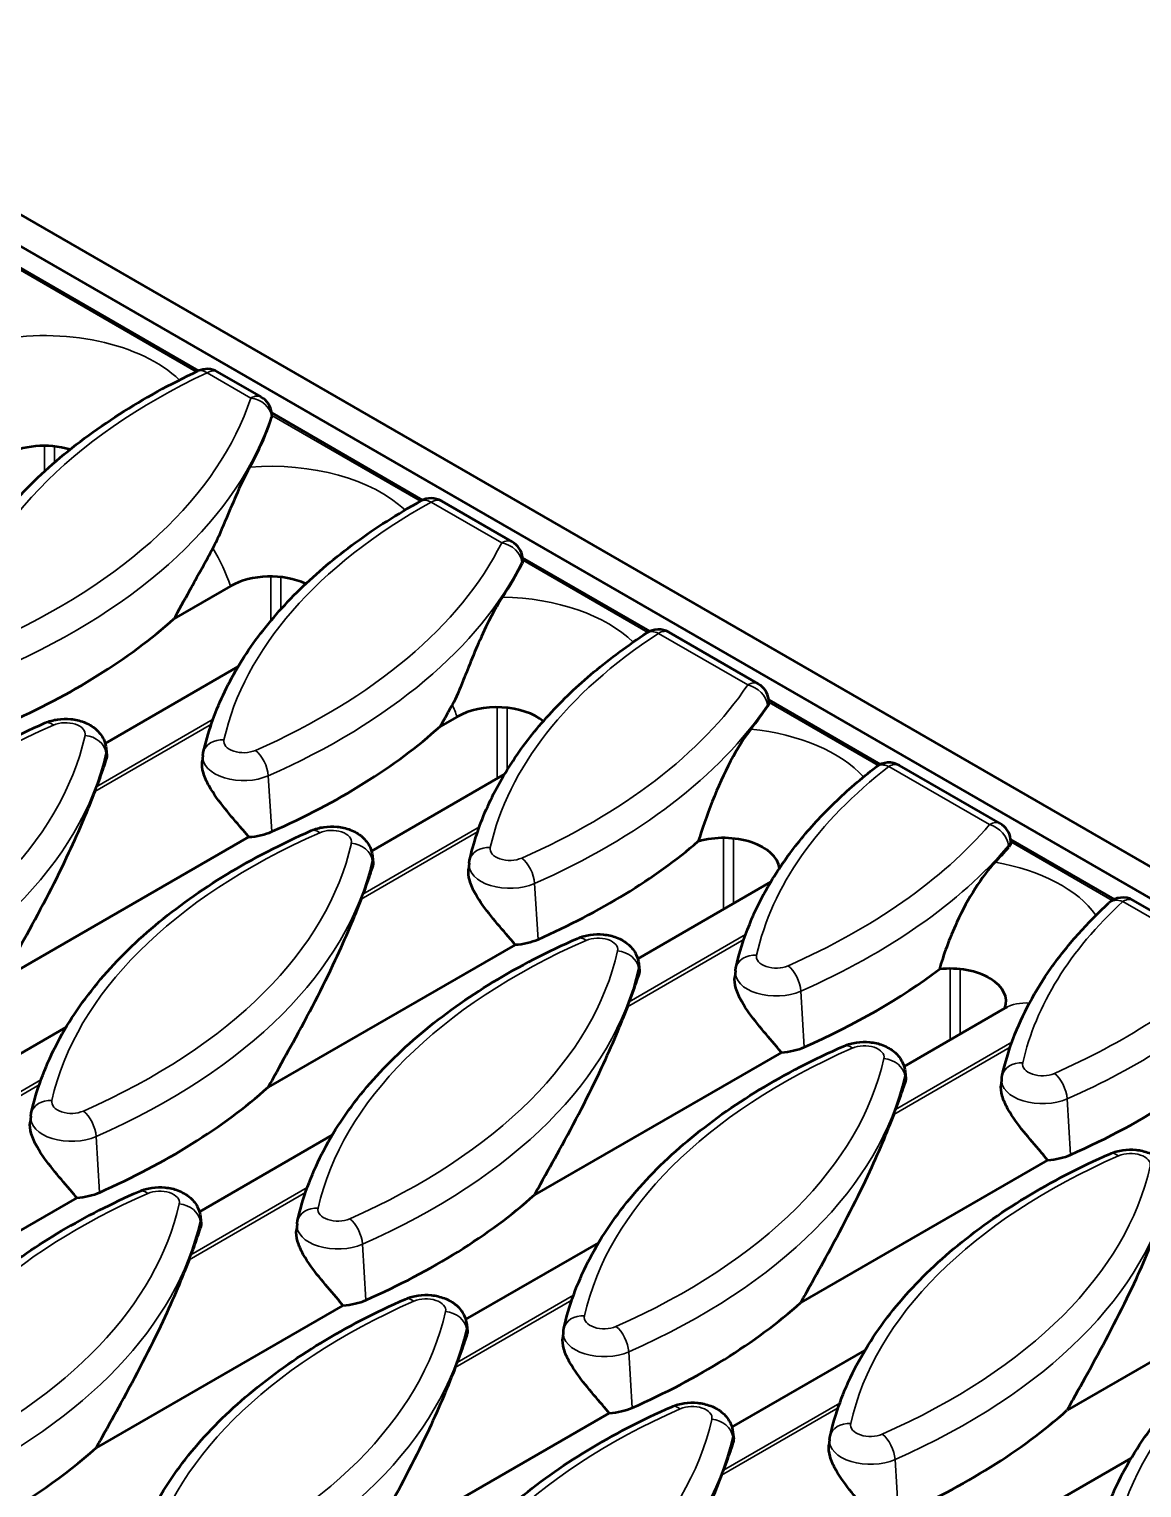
# Model space of a CAD drawing. Header units: millimetres. Extents: x 0 to 1485, y 0 to 1050.
# Drawn here: x 212.1 to 251.6, y 201.5 to 253.3 of the extents above; entities that cross this region are included whole.
import ezdxf

# ---------------------------------------------------------------- set-up
doc = ezdxf.new("R2010")
doc.units = ezdxf.units.MM
doc.header["$LTSCALE"] = 2.5
doc.layers.add('Sichtbar (ISO)', color=7, linetype='Continuous', lineweight=50)
doc.layers.add('Sichtbar schmal (ISO)', color=7, linetype='Continuous', lineweight=35)

msp = doc.modelspace()

# ---------------------------------------------------------------- linework, layer by layer
at = {"layer": 'Sichtbar (ISO)'}
for p, q in [((89.061, 317.555), (444.382, 112.41)), ((88.089, 316.993), (443.41, 111.848)), ((191.653, 256.432), (218.159, 241.129)), ((220.388, 240.196), (218.836, 241.092)), ((220.765, 239.573), (220.757, 239.634)), ((220.758, 239.628), (226.111, 236.538)), ((229.292, 235.055), (226.788, 236.501)), ((229.669, 234.433), (229.661, 234.497)), ((234.177, 231.88), (229.662, 234.487)), ((219.297, 233.483), (217.288, 232.323)), ((238.025, 230.013), (234.854, 231.843)), ((214.847, 227.901), (219.567, 230.626)), ((238.402, 229.392), (238.394, 229.458)), ((238.395, 229.445), (242.36, 227.156)), ((227.332, 228.844), (226.737, 228.5)), ((214.882, 227.723), (214.908, 227.484)), ((218.312, 227.466), (218.29, 227.262)), ((224.296, 224.078), (229.017, 226.804)), ((246.608, 225.057), (243.036, 227.119)), ((219.943, 224.578), (211.181, 219.519)), ((246.986, 224.437), (246.977, 224.506)), ((246.979, 224.489), (250.66, 222.364)), ((224.332, 223.9), (224.358, 223.661)), ((227.761, 223.644), (227.74, 223.44)), ((233.746, 220.255), (238.466, 222.981)), ((255.056, 220.18), (251.337, 222.327)), ((229.392, 220.755), (220.63, 215.696)), ((233.781, 220.077), (233.807, 219.839)), ((237.211, 219.821), (237.189, 219.617)), ((243.195, 216.433), (246.775, 218.5)), ((208.74, 215.097), (213.461, 217.822)), ((238.842, 216.932), (230.08, 211.874)), ((243.231, 216.254), (243.257, 216.016)), ((246.66, 215.998), (246.639, 215.794)), ((212.205, 214.662), (212.183, 214.458)), ((218.189, 211.274), (222.91, 214)), ((248.291, 213.11), (239.529, 208.051)), ((213.836, 211.774), (205.074, 206.715)), ((218.225, 211.096), (218.251, 210.857)), ((221.655, 210.84), (221.633, 210.635)), ((227.639, 207.451), (232.36, 210.177)), ((257.741, 209.287), (248.979, 204.228)), ((223.286, 207.951), (214.523, 202.892)), ((227.675, 207.273), (227.7, 207.035)), ((231.104, 207.017), (231.082, 206.813)), ((237.088, 203.629), (241.809, 206.354)), ((232.735, 204.128), (223.973, 199.069)), ((237.124, 203.45), (237.15, 203.212)), ((240.554, 203.194), (240.532, 202.99)), ((246.538, 199.806), (251.259, 202.532))]:
    msp.add_line(p, q, dxfattribs=at)
for centre, start, end in [((218.461, 240.442), 60, 115.2936), ((220.013, 239.546), 6.7434, 60), ((226.413, 235.851), 60, 119.1), ((228.917, 234.405), 6.997, 60), ((234.479, 231.194), 60, 123.2154), ((237.65, 229.363), 7.2497, 60), ((242.661, 226.47), 60, 127.7232), ((246.233, 224.408), 7.5055, 60), ((250.962, 221.678), 60, 132.7221)]:
    msp.add_arc(centre, 0.75, start, end, dxfattribs=at)
for centre, major_axis, start_param, end_param in [((195.754, 242.193), (25.441, 0), 5.972815, 6.096501), ((212.676, 237.306), (-2, 0), 4.23271, 5.497787), ((205.204, 238.371), (25.441, 0), 5.915721, 6.001395), ((220.711, 232.667), (-2, 0), 4.034693, 5.497787), ((195.754, 240.356), (-25.638, 0), 2.222684, 2.567922), ((228.747, 228.028), (-2, 0), 3.745644, 5.497787), ((214.653, 234.548), (25.441, 0), 5.851823, 5.911046), ((205.204, 236.534), (-25.638, 0), 2.222684, 2.567922), ((189.647, 229.389), (25.441, 0), 6.064161, 6.076487), ((219.757, 225.524), (-1.65, 0), 1.683917, 2.222684), ((214.653, 232.711), (-25.638, 0), 2.222684, 2.547343), ((236.782, 223.388), (2, 0), 0.072663, 2.029852), ((224.103, 230.725), (-25.441, 0), 2.641414, 2.682561), ((199.097, 225.567), (25.441, 0), 6.064161, 6.076487), ((229.206, 221.702), (-1.65, 0), 1.683917, 2.222684), ((224.103, 228.888), (-25.638, 0), 2.222684, 2.487693), ((244.817, 218.749), (2, 0), 6.062, 8.037758), ((208.546, 221.744), (25.441, 0), 6.064161, 6.076487), ((238.656, 217.879), (-1.65, 0), 1.683917, 2.222684), ((199.097, 223.73), (-25.638, 0), 2.222684, 2.567922), ((217.996, 217.921), (25.441, 0), 6.064161, 6.076487), ((233.552, 225.066), (-25.638, 0), 2.222684, 2.417825), ((248.105, 214.056), (-1.65, 0), 1.683917, 2.222684), ((213.65, 212.72), (-1.65, 0), 1.683917, 2.222684), ((208.546, 219.907), (-25.638, 0), 2.222684, 2.567922), ((192.99, 212.762), (25.441, 0), 6.064161, 6.076487), ((223.099, 208.897), (-1.65, 0), 1.683917, 2.222684), ((217.996, 216.084), (-25.638, 0), 2.222684, 2.567922), ((202.439, 208.94), (25.441, 0), 6.064161, 6.076487), ((232.549, 205.075), (-1.65, 0), 1.683917, 2.222684), ((227.445, 212.261), (-25.638, 0), 2.222684, 2.567922), ((192.99, 210.925), (-25.638, 0), 2.331, 2.567922), ((211.889, 205.117), (25.441, 0), 6.064161, 6.076487)]:
    msp.add_ellipse(centre, major_axis=major_axis, ratio=0.57735, start_param=start_param, end_param=end_param, dxfattribs=at)
for points, knots in [([(208.881, 231.399), (209.054, 232.174), (209.328, 232.938), (210.066, 234.422), (210.53, 235.142), (211.63, 236.525), (212.268, 237.187), (213.698, 238.442), (214.492, 239.034), (216.218, 240.14), (217.15, 240.652), (218.14, 241.12)], [2.4844831, 2.4844831, 2.4844831, 2.4844831, 2.6358006, 2.6358006, 2.787118, 2.787118, 2.9384355, 2.9384355, 3.0897529, 3.0897529, 3.2410704, 3.2410704, 3.2410704, 3.2410704]), ([(219.979, 237.708), (219.798, 237.381), (219.626, 237.006), (219.351, 236.379), (219.227, 236.079), (218.943, 235.41), (218.805, 235.094), (218.664, 234.828)], [-0.6493162, -0.6493162, -0.6493162, -0.6493162, -0.4202794, -0.4202794, -0.213001, -0.213001, 0, 0, 0, 0]), ([(218.33, 227.577), (218.485, 228.268), (218.72, 228.951), (219.342, 230.284), (219.729, 230.934), (220.645, 232.19), (221.173, 232.795), (222.359, 233.955), (223.017, 234.508), (224.448, 235.554), (225.222, 236.047), (226.048, 236.507)], [2.4844831, 2.4844831, 2.4844831, 2.4844831, 2.6195658, 2.6195658, 2.7546484, 2.7546484, 2.8897311, 2.8897311, 3.0248137, 3.0248137, 3.1598964, 3.1598964, 3.1598964, 3.1598964]), ([(218.664, 234.828), (218.414, 234.356), (218.155, 233.885), (217.722, 233.107), (217.524, 232.756), (217.313, 232.371), (217.3, 232.347), (217.288, 232.323)], [1.066827, 1.066827, 1.066827, 1.066827, 1.4210764, 1.4210764, 1.6641127, 1.6641127, 1.6800992, 1.6800992, 1.6800992, 1.6800992]), ([(228.946, 233.094), (228.781, 232.847), (228.55, 232.456), (227.976, 231.207), (227.742, 230.601), (227.423, 229.813), (227.295, 229.508), (227.167, 229.278)], [-0.6920235, -0.6920235, -0.6920235, -0.6920235, -0.4208336, -0.4208336, -0.1743174, -0.1743174, 0, 0, 0, 0]), ([(227.78, 223.754), (227.916, 224.363), (228.114, 224.965), (228.629, 226.144), (228.947, 226.722), (229.692, 227.845), (230.121, 228.39), (231.081, 229.443), (231.613, 229.95), (232.772, 230.92), (233.399, 231.383), (234.068, 231.821)], [2.4844831, 2.4844831, 2.4844831, 2.4844831, 2.6033551, 2.6033551, 2.7222271, 2.7222271, 2.8410992, 2.8410992, 2.9599712, 2.9599712, 3.0788432, 3.0788432, 3.0788432, 3.0788432]), ([(227.167, 229.278), (227.068, 229.099), (226.969, 228.922), (226.828, 228.666), (226.783, 228.585), (226.737, 228.5)], [1.055151, 1.055151, 1.055151, 1.055151, 1.1861519, 1.1861519, 1.2444256, 1.2444256, 1.2444256, 1.2444256]), ([(202.774, 218.595), (202.955, 219.405), (203.246, 220.202), (204.035, 221.749), (204.532, 222.498), (205.715, 223.932), (206.4, 224.616), (207.94, 225.908), (208.793, 226.515), (210.648, 227.639), (211.648, 228.157), (212.711, 228.625)], [2.4844831, 2.4844831, 2.4844831, 2.4844831, 2.6426072, 2.6426072, 2.8007312, 2.8007312, 2.9588553, 2.9588553, 3.1169793, 3.1169793, 3.2751034, 3.2751034, 3.2751034, 3.2751034]), ([(212.711, 228.625), (212.856, 228.689), (213.005, 228.729), (213.314, 228.774), (213.473, 228.778), (213.788, 228.747), (213.944, 228.712), (214.246, 228.596), (214.392, 228.516), (214.63, 228.302), (214.727, 228.184), (214.839, 227.941), (214.87, 227.834), (214.882, 227.723)], [3.275103, 3.275103, 3.275103, 3.275103, 3.678313, 3.678313, 4.097335, 4.097335, 4.515601, 4.515601, 4.926242, 4.926242, 5.237349, 5.237349, 5.435884, 5.435884, 5.435884, 5.435884]), ([(237.763, 228.407), (237.523, 228.106), (237.279, 227.718), (236.808, 226.83), (236.59, 226.346), (236.19, 225.328), (236.028, 224.843), (235.896, 224.424)], [-0.8077456, -0.8077456, -0.8077456, -0.8077456, -0.5318911, -0.5318911, -0.2637855, -0.2637855, 0, 0, 0, 0]), ([(214.893, 227.373), (214.866, 227.291), (214.837, 227.206), (214.732, 226.897), (214.645, 226.647), (214.547, 226.375)], [1.2694834, 1.2694834, 1.2694834, 1.2694834, 1.3818929, 1.3818929, 1.6649559, 1.6649559, 1.6649559, 1.6649559]), ([(214.908, 227.484), (214.911, 227.456), (214.908, 227.426), (214.898, 227.388), (214.896, 227.38), (214.893, 227.373)], [1.94452131, 1.94452131, 1.94452131, 1.94452131, 1.9896717, 1.9896717, 2.0005996, 2.0005996, 2.0005996, 2.0005996]), ([(218.312, 227.466), (218.313, 227.474), (218.314, 227.481), (218.316, 227.496), (218.317, 227.504), (218.319, 227.518), (218.32, 227.526), (218.323, 227.54), (218.324, 227.548), (218.327, 227.562), (218.329, 227.569), (218.33, 227.577)], [2.41809785, 2.41809785, 2.41809785, 2.41809785, 2.4313749, 2.4313749, 2.44465196, 2.44465196, 2.45792902, 2.45792902, 2.47120608, 2.47120608, 2.48448314, 2.48448314, 2.48448314, 2.48448314]), ([(219.943, 224.578), (219.865, 224.673), (219.783, 224.769), (219.503, 225.098), (219.297, 225.335), (218.896, 225.836), (218.698, 226.096), (218.451, 226.539), (218.376, 226.702), (218.291, 227.002), (218.277, 227.14), (218.29, 227.262)], [1.2625413, 1.2625413, 1.2625413, 1.2625413, 1.3515841, 1.3515841, 1.5621044, 1.5621044, 1.7726247, 1.7726247, 1.8811482, 1.8811482, 1.9808775, 1.9808775, 1.9808775, 1.9808775]), ([(237.229, 219.931), (237.347, 220.457), (237.51, 220.977), (237.927, 222), (238.18, 222.503), (238.77, 223.487), (239.107, 223.968), (239.862, 224.902), (240.278, 225.356), (241.186, 226.233), (241.677, 226.657), (242.203, 227.063)], [2.4844831, 2.4844831, 2.4844831, 2.4844831, 2.5870613, 2.5870613, 2.6896394, 2.6896394, 2.7922176, 2.7922176, 2.8947957, 2.8947957, 2.9973739, 2.9973739, 2.9973739, 2.9973739]), ([(214.48, 226.198), (214.241, 225.578), (213.927, 224.822), (213.11, 223.067), (212.582, 222.053), (211.848, 220.72), (211.617, 220.309), (211.316, 219.766), (211.248, 219.643), (211.181, 219.519)], [5.610352, 5.610352, 5.610352, 5.610352, 6.256852, 6.256852, 7.009099, 7.009099, 7.296608, 7.296608, 7.380319, 7.380319, 7.380319, 7.380319]), ([(212.223, 214.773), (212.404, 215.582), (212.696, 216.38), (213.484, 217.926), (213.982, 218.676), (215.165, 220.109), (215.85, 220.794), (217.389, 222.085), (218.243, 222.692), (220.097, 223.817), (221.098, 224.335), (222.16, 224.803)], [2.4844831, 2.4844831, 2.4844831, 2.4844831, 2.6426072, 2.6426072, 2.8007312, 2.8007312, 2.9588553, 2.9588553, 3.1169793, 3.1169793, 3.2751034, 3.2751034, 3.2751034, 3.2751034]), ([(222.16, 224.803), (222.305, 224.867), (222.455, 224.907), (222.763, 224.952), (222.922, 224.955), (223.238, 224.924), (223.394, 224.89), (223.695, 224.773), (223.842, 224.693), (224.08, 224.48), (224.176, 224.362), (224.289, 224.118), (224.32, 224.011), (224.332, 223.9)], [3.275103, 3.275103, 3.275103, 3.275103, 3.678313, 3.678313, 4.097335, 4.097335, 4.515601, 4.515601, 4.926242, 4.926242, 5.237349, 5.237349, 5.435884, 5.435884, 5.435884, 5.435884]), ([(246.987, 224.4), (246.986, 224.37), (246.98, 224.341), (246.955, 224.279), (246.936, 224.247), (246.91, 224.217)], [0.12065851, 0.12065851, 0.12065851, 0.12065851, 0.15163877, 0.15163877, 0.18644332, 0.18644332, 0.18644332, 0.18644332]), ([(227.761, 223.644), (227.762, 223.651), (227.763, 223.659), (227.765, 223.674), (227.766, 223.681), (227.768, 223.696), (227.77, 223.703), (227.772, 223.718), (227.774, 223.725), (227.776, 223.74), (227.778, 223.747), (227.78, 223.754)], [2.41809785, 2.41809785, 2.41809785, 2.41809785, 2.4313749, 2.4313749, 2.44465196, 2.44465196, 2.45792902, 2.45792902, 2.47120608, 2.47120608, 2.48448314, 2.48448314, 2.48448314, 2.48448314]), ([(246.427, 223.681), (246.191, 223.432), (245.951, 223.116), (245.488, 222.388), (245.268, 221.982), (244.797, 220.962), (244.588, 220.377), (244.452, 219.884)], [-0.7647438, -0.7647438, -0.7647438, -0.7647438, -0.535281, -0.535281, -0.3084049, -0.3084049, 0, 0, 0, 0]), ([(224.343, 223.55), (224.316, 223.468), (224.287, 223.383), (224.182, 223.074), (224.095, 222.825), (223.996, 222.552)], [1.2694834, 1.2694834, 1.2694834, 1.2694834, 1.3818929, 1.3818929, 1.6649559, 1.6649559, 1.6649559, 1.6649559]), ([(224.357, 223.661), (224.36, 223.633), (224.358, 223.604), (224.348, 223.565), (224.346, 223.558), (224.343, 223.55)], [1.94452131, 1.94452131, 1.94452131, 1.94452131, 1.9896717, 1.9896717, 2.0005996, 2.0005996, 2.0005996, 2.0005996]), ([(229.392, 220.755), (229.314, 220.85), (229.233, 220.946), (228.952, 221.275), (228.746, 221.513), (228.345, 222.013), (228.148, 222.274), (227.9, 222.716), (227.826, 222.879), (227.741, 223.179), (227.727, 223.317), (227.74, 223.44)], [1.2625413, 1.2625413, 1.2625413, 1.2625413, 1.3515841, 1.3515841, 1.5621044, 1.5621044, 1.7726247, 1.7726247, 1.8811482, 1.8811482, 1.9808775, 1.9808775, 1.9808775, 1.9808775]), ([(223.93, 222.375), (223.691, 221.756), (223.376, 220.999), (222.559, 219.245), (222.032, 218.23), (221.297, 216.897), (221.067, 216.487), (220.766, 215.943), (220.697, 215.82), (220.63, 215.696)], [5.610352, 5.610352, 5.610352, 5.610352, 6.256852, 6.256852, 7.009099, 7.009099, 7.296608, 7.296608, 7.380319, 7.380319, 7.380319, 7.380319]), ([(246.679, 216.109), (246.777, 216.55), (246.908, 216.987), (247.234, 217.85), (247.428, 218.276), (247.878, 219.113), (248.133, 219.525), (248.7, 220.33), (249.013, 220.724), (249.693, 221.491), (250.06, 221.865), (250.453, 222.229)], [2.4844831, 2.4844831, 2.4844831, 2.4844831, 2.5705718, 2.5705718, 2.6566604, 2.6566604, 2.7427491, 2.7427491, 2.8288377, 2.8288377, 2.9149263, 2.9149263, 2.9149263, 2.9149263]), ([(231.61, 220.98), (231.755, 221.044), (231.904, 221.084), (232.213, 221.129), (232.372, 221.133), (232.687, 221.101), (232.843, 221.067), (233.145, 220.951), (233.291, 220.87), (233.529, 220.657), (233.626, 220.539), (233.738, 220.296), (233.77, 220.189), (233.781, 220.077)], [3.275103, 3.275103, 3.275103, 3.275103, 3.678313, 3.678313, 4.097335, 4.097335, 4.515601, 4.515601, 4.926242, 4.926242, 5.237349, 5.237349, 5.435884, 5.435884, 5.435884, 5.435884]), ([(221.673, 210.95), (221.854, 211.76), (222.145, 212.557), (222.934, 214.104), (223.431, 214.853), (224.614, 216.286), (225.3, 216.971), (226.839, 218.262), (227.692, 218.869), (229.547, 219.994), (230.547, 220.512), (231.61, 220.98)], [2.4844831, 2.4844831, 2.4844831, 2.4844831, 2.6426072, 2.6426072, 2.8007312, 2.8007312, 2.9588553, 2.9588553, 3.1169793, 3.1169793, 3.2751034, 3.2751034, 3.2751034, 3.2751034]), ([(233.793, 219.727), (233.765, 219.646), (233.736, 219.56), (233.631, 219.252), (233.545, 219.002), (233.446, 218.729)], [1.2694834, 1.2694834, 1.2694834, 1.2694834, 1.3818929, 1.3818929, 1.6649559, 1.6649559, 1.6649559, 1.6649559]), ([(233.807, 219.839), (233.81, 219.811), (233.807, 219.781), (233.797, 219.743), (233.795, 219.735), (233.793, 219.727)], [1.94452131, 1.94452131, 1.94452131, 1.94452131, 1.9896717, 1.9896717, 2.0005996, 2.0005996, 2.0005996, 2.0005996]), ([(238.842, 216.932), (238.764, 217.027), (238.682, 217.124), (238.402, 217.452), (238.196, 217.69), (237.795, 218.191), (237.597, 218.451), (237.35, 218.894), (237.275, 219.057), (237.19, 219.356), (237.176, 219.495), (237.189, 219.617)], [1.2625413, 1.2625413, 1.2625413, 1.2625413, 1.3515841, 1.3515841, 1.5621044, 1.5621044, 1.7726247, 1.7726247, 1.8811482, 1.8811482, 1.9808775, 1.9808775, 1.9808775, 1.9808775]), ([(237.211, 219.821), (237.212, 219.829), (237.213, 219.836), (237.215, 219.851), (237.216, 219.858), (237.218, 219.873), (237.219, 219.88), (237.222, 219.895), (237.223, 219.902), (237.226, 219.917), (237.228, 219.924), (237.229, 219.931)], [2.41809785, 2.41809785, 2.41809785, 2.41809785, 2.4313749, 2.4313749, 2.44465196, 2.44465196, 2.45792902, 2.45792902, 2.47120608, 2.47120608, 2.48448314, 2.48448314, 2.48448314, 2.48448314]), ([(233.379, 218.553), (233.14, 217.933), (232.826, 217.177), (232.009, 215.422), (231.481, 214.407), (230.747, 213.074), (230.516, 212.664), (230.215, 212.121), (230.147, 211.997), (230.08, 211.874)], [5.610352, 5.610352, 5.610352, 5.610352, 6.256852, 6.256852, 7.009099, 7.009099, 7.296608, 7.296608, 7.380319, 7.380319, 7.380319, 7.380319]), ([(246.775, 218.5), (246.802, 218.516), (246.823, 218.529), (246.851, 218.548), (246.857, 218.553), (246.857, 218.553)], [6.2831853, 6.2831853, 6.2831853, 6.2831853, 6.3700236, 6.3700236, 6.4551888, 6.4551888, 6.4551888, 6.4551888]), ([(231.122, 207.127), (231.303, 207.937), (231.595, 208.734), (232.383, 210.281), (232.881, 211.03), (234.064, 212.464), (234.749, 213.148), (236.288, 214.44), (237.142, 215.047), (238.996, 216.171), (239.997, 216.689), (241.059, 217.157)], [2.4844831, 2.4844831, 2.4844831, 2.4844831, 2.6426072, 2.6426072, 2.8007312, 2.8007312, 2.9588553, 2.9588553, 3.1169793, 3.1169793, 3.2751034, 3.2751034, 3.2751034, 3.2751034]), ([(241.059, 217.157), (241.204, 217.221), (241.354, 217.261), (241.662, 217.306), (241.821, 217.31), (242.137, 217.279), (242.293, 217.244), (242.594, 217.128), (242.741, 217.048), (242.979, 216.834), (243.075, 216.716), (243.188, 216.473), (243.219, 216.366), (243.231, 216.254)], [3.275103, 3.275103, 3.275103, 3.275103, 3.678313, 3.678313, 4.097335, 4.097335, 4.515601, 4.515601, 4.926242, 4.926242, 5.237349, 5.237349, 5.435884, 5.435884, 5.435884, 5.435884]), ([(243.256, 216.016), (243.259, 215.988), (243.257, 215.958), (243.247, 215.92), (243.245, 215.912), (243.242, 215.905)], [1.94452131, 1.94452131, 1.94452131, 1.94452131, 1.9896717, 1.9896717, 2.0005996, 2.0005996, 2.0005996, 2.0005996]), ([(246.66, 215.998), (246.661, 216.006), (246.662, 216.013), (246.664, 216.028), (246.665, 216.036), (246.667, 216.05), (246.669, 216.058), (246.671, 216.072), (246.673, 216.08), (246.676, 216.094), (246.677, 216.101), (246.679, 216.109)], [2.41809785, 2.41809785, 2.41809785, 2.41809785, 2.4313749, 2.4313749, 2.44465196, 2.44465196, 2.45792902, 2.45792902, 2.47120608, 2.47120608, 2.48448314, 2.48448314, 2.48448314, 2.48448314]), ([(243.242, 215.905), (243.215, 215.823), (243.186, 215.737), (243.081, 215.429), (242.994, 215.179), (242.895, 214.907)], [1.2694834, 1.2694834, 1.2694834, 1.2694834, 1.3818929, 1.3818929, 1.6649559, 1.6649559, 1.6649559, 1.6649559]), ([(248.291, 213.11), (248.213, 213.205), (248.132, 213.301), (247.851, 213.63), (247.645, 213.867), (247.244, 214.368), (247.047, 214.628), (246.799, 215.071), (246.725, 215.234), (246.64, 215.534), (246.626, 215.672), (246.639, 215.794)], [1.2625413, 1.2625413, 1.2625413, 1.2625413, 1.3515841, 1.3515841, 1.5621044, 1.5621044, 1.7726247, 1.7726247, 1.8811482, 1.8811482, 1.9808775, 1.9808775, 1.9808775, 1.9808775]), ([(213.836, 211.774), (213.758, 211.869), (213.676, 211.965), (213.396, 212.294), (213.19, 212.531), (212.789, 213.032), (212.592, 213.292), (212.344, 213.735), (212.269, 213.898), (212.185, 214.198), (212.17, 214.336), (212.183, 214.458)], [1.2625413, 1.2625413, 1.2625413, 1.2625413, 1.3515841, 1.3515841, 1.5621044, 1.5621044, 1.7726247, 1.7726247, 1.8811482, 1.8811482, 1.9808775, 1.9808775, 1.9808775, 1.9808775]), ([(212.205, 214.662), (212.206, 214.67), (212.207, 214.677), (212.209, 214.692), (212.21, 214.699), (212.212, 214.714), (212.213, 214.722), (212.216, 214.736), (212.217, 214.744), (212.22, 214.758), (212.222, 214.765), (212.223, 214.773)], [2.41809785, 2.41809785, 2.41809785, 2.41809785, 2.4313749, 2.4313749, 2.44465196, 2.44465196, 2.45792902, 2.45792902, 2.47120608, 2.47120608, 2.48448314, 2.48448314, 2.48448314, 2.48448314]), ([(242.829, 214.73), (242.59, 214.11), (242.276, 213.354), (241.458, 211.599), (240.931, 210.585), (240.196, 209.252), (239.966, 208.841), (239.665, 208.298), (239.597, 208.175), (239.529, 208.051)], [5.610352, 5.610352, 5.610352, 5.610352, 6.256852, 6.256852, 7.009099, 7.009099, 7.296608, 7.296608, 7.380319, 7.380319, 7.380319, 7.380319]), ([(240.572, 203.304), (240.753, 204.114), (241.044, 204.912), (241.833, 206.458), (242.33, 207.207), (243.513, 208.641), (244.199, 209.326), (245.738, 210.617), (246.591, 211.224), (248.446, 212.349), (249.446, 212.866), (250.509, 213.334)], [2.4844831, 2.4844831, 2.4844831, 2.4844831, 2.6426072, 2.6426072, 2.8007312, 2.8007312, 2.9588553, 2.9588553, 3.1169793, 3.1169793, 3.2751034, 3.2751034, 3.2751034, 3.2751034]), ([(250.509, 213.334), (250.654, 213.399), (250.803, 213.438), (251.112, 213.484), (251.271, 213.487), (251.586, 213.456), (251.742, 213.421), (252.044, 213.305), (252.191, 213.225), (252.428, 213.012), (252.525, 212.894), (252.637, 212.65), (252.669, 212.543), (252.681, 212.432)], [3.275103, 3.275103, 3.275103, 3.275103, 3.678313, 3.678313, 4.097335, 4.097335, 4.515601, 4.515601, 4.926242, 4.926242, 5.237349, 5.237349, 5.435884, 5.435884, 5.435884, 5.435884]), ([(206.408, 202.998), (206.659, 203.727), (206.999, 204.441), (207.847, 205.824), (208.355, 206.493), (209.524, 207.773), (210.185, 208.384), (211.644, 209.541), (212.443, 210.086), (214.162, 211.101), (215.082, 211.57), (216.053, 211.998)], [2.5520139, 2.5520139, 2.5520139, 2.5520139, 2.6966318, 2.6966318, 2.8412497, 2.8412497, 2.9858676, 2.9858676, 3.1304855, 3.1304855, 3.2751034, 3.2751034, 3.2751034, 3.2751034]), ([(216.053, 211.998), (216.199, 212.062), (216.348, 212.102), (216.656, 212.148), (216.816, 212.151), (217.131, 212.12), (217.287, 212.085), (217.588, 211.969), (217.735, 211.889), (217.973, 211.675), (218.07, 211.558), (218.182, 211.314), (218.213, 211.207), (218.225, 211.096)], [3.275103, 3.275103, 3.275103, 3.275103, 3.678313, 3.678313, 4.097335, 4.097335, 4.515601, 4.515601, 4.926242, 4.926242, 5.237349, 5.237349, 5.435884, 5.435884, 5.435884, 5.435884]), ([(218.236, 210.746), (218.203, 210.648), (218.168, 210.544), (218.061, 210.23), (217.98, 209.999), (217.889, 209.748)], [1.2698456, 1.2698456, 1.2698456, 1.2698456, 1.4039585, 1.4039585, 1.6650142, 1.6650142, 1.6650142, 1.6650142]), ([(218.25, 210.857), (218.253, 210.829), (218.251, 210.799), (218.241, 210.761), (218.239, 210.754), (218.236, 210.746)], [1.94452131, 1.94452131, 1.94452131, 1.94452131, 1.9896717, 1.9896717, 2.0005996, 2.0005996, 2.0005996, 2.0005996]), ([(221.655, 210.84), (221.655, 210.847), (221.656, 210.855), (221.658, 210.869), (221.659, 210.877), (221.662, 210.892), (221.663, 210.899), (221.665, 210.914), (221.667, 210.921), (221.67, 210.935), (221.671, 210.943), (221.673, 210.95)], [2.41809785, 2.41809785, 2.41809785, 2.41809785, 2.4313749, 2.4313749, 2.44465196, 2.44465196, 2.45792902, 2.45792902, 2.47120608, 2.47120608, 2.48448314, 2.48448314, 2.48448314, 2.48448314]), ([(252.278, 210.907), (252.039, 210.287), (251.725, 209.531), (250.908, 207.777), (250.38, 206.762), (249.646, 205.429), (249.415, 205.018), (249.114, 204.475), (249.046, 204.352), (248.979, 204.228)], [5.610352, 5.610352, 5.610352, 5.610352, 6.256852, 6.256852, 7.009099, 7.009099, 7.296608, 7.296608, 7.380319, 7.380319, 7.380319, 7.380319]), ([(223.286, 207.951), (223.207, 208.046), (223.126, 208.142), (222.845, 208.471), (222.639, 208.709), (222.238, 209.209), (222.041, 209.47), (221.793, 209.912), (221.719, 210.075), (221.634, 210.375), (221.62, 210.513), (221.633, 210.635)], [1.2625413, 1.2625413, 1.2625413, 1.2625413, 1.3515841, 1.3515841, 1.5621044, 1.5621044, 1.7726247, 1.7726247, 1.8811482, 1.8811482, 1.9808775, 1.9808775, 1.9808775, 1.9808775]), ([(217.823, 209.571), (217.584, 208.951), (217.27, 208.195), (216.452, 206.441), (215.925, 205.426), (215.191, 204.093), (214.96, 203.682), (214.659, 203.139), (214.591, 203.016), (214.523, 202.892)], [5.610352, 5.610352, 5.610352, 5.610352, 6.256852, 6.256852, 7.009099, 7.009099, 7.296608, 7.296608, 7.380319, 7.380319, 7.380319, 7.380319]), ([(250.021, 199.482), (250.202, 200.292), (250.494, 201.089), (251.282, 202.636), (251.78, 203.385), (252.963, 204.818), (253.648, 205.503), (255.187, 206.794), (256.041, 207.401), (257.895, 208.526), (258.896, 209.044), (259.958, 209.512)], [2.4844831, 2.4844831, 2.4844831, 2.4844831, 2.6426072, 2.6426072, 2.8007312, 2.8007312, 2.9588553, 2.9588553, 3.1169793, 3.1169793, 3.2751034, 3.2751034, 3.2751034, 3.2751034]), ([(215.566, 198.146), (215.747, 198.955), (216.038, 199.753), (216.827, 201.299), (217.325, 202.049), (218.507, 203.482), (219.193, 204.167), (220.732, 205.458), (221.586, 206.065), (223.44, 207.19), (224.441, 207.708), (225.503, 208.176)], [2.4844831, 2.4844831, 2.4844831, 2.4844831, 2.6426072, 2.6426072, 2.8007312, 2.8007312, 2.9588553, 2.9588553, 3.1169793, 3.1169793, 3.2751034, 3.2751034, 3.2751034, 3.2751034]), ([(225.503, 208.176), (225.648, 208.24), (225.798, 208.28), (226.106, 208.325), (226.265, 208.328), (226.58, 208.297), (226.736, 208.263), (227.038, 208.146), (227.185, 208.066), (227.423, 207.853), (227.519, 207.735), (227.631, 207.492), (227.663, 207.385), (227.675, 207.273)], [3.275103, 3.275103, 3.275103, 3.275103, 3.678313, 3.678313, 4.097335, 4.097335, 4.515601, 4.515601, 4.926242, 4.926242, 5.237349, 5.237349, 5.435884, 5.435884, 5.435884, 5.435884]), ([(231.104, 207.017), (231.105, 207.024), (231.106, 207.032), (231.108, 207.047), (231.109, 207.054), (231.111, 207.069), (231.112, 207.076), (231.115, 207.091), (231.116, 207.098), (231.119, 207.113), (231.121, 207.12), (231.122, 207.127)], [2.41809785, 2.41809785, 2.41809785, 2.41809785, 2.4313749, 2.4313749, 2.44465196, 2.44465196, 2.45792902, 2.45792902, 2.47120608, 2.47120608, 2.48448314, 2.48448314, 2.48448314, 2.48448314]), ([(227.686, 206.923), (227.658, 206.842), (227.629, 206.756), (227.524, 206.447), (227.438, 206.198), (227.339, 205.925)], [1.2694834, 1.2694834, 1.2694834, 1.2694834, 1.3818929, 1.3818929, 1.6649559, 1.6649559, 1.6649559, 1.6649559]), ([(227.7, 207.034), (227.703, 207.007), (227.7, 206.977), (227.691, 206.939), (227.688, 206.931), (227.686, 206.923)], [1.94452131, 1.94452131, 1.94452131, 1.94452131, 1.9896717, 1.9896717, 2.0005996, 2.0005996, 2.0005996, 2.0005996]), ([(232.735, 204.128), (232.657, 204.223), (232.575, 204.319), (232.295, 204.648), (232.089, 204.886), (231.688, 205.386), (231.491, 205.647), (231.243, 206.09), (231.168, 206.252), (231.084, 206.552), (231.069, 206.69), (231.082, 206.813)], [1.2625413, 1.2625413, 1.2625413, 1.2625413, 1.3515841, 1.3515841, 1.5621044, 1.5621044, 1.7726247, 1.7726247, 1.8811482, 1.8811482, 1.9808775, 1.9808775, 1.9808775, 1.9808775]), ([(227.272, 205.748), (227.034, 205.129), (226.719, 204.372), (225.902, 202.618), (225.374, 201.603), (224.64, 200.27), (224.409, 199.86), (224.108, 199.317), (224.04, 199.193), (223.973, 199.069)], [5.610352, 5.610352, 5.610352, 5.610352, 6.256852, 6.256852, 7.009099, 7.009099, 7.296608, 7.296608, 7.380319, 7.380319, 7.380319, 7.380319]), ([(225.015, 194.323), (225.196, 195.133), (225.488, 195.93), (226.277, 197.477), (226.774, 198.226), (227.957, 199.66), (228.642, 200.344), (230.181, 201.636), (231.035, 202.243), (232.889, 203.367), (233.89, 203.885), (234.952, 204.353)], [2.4844831, 2.4844831, 2.4844831, 2.4844831, 2.6426072, 2.6426072, 2.8007312, 2.8007312, 2.9588553, 2.9588553, 3.1169793, 3.1169793, 3.2751034, 3.2751034, 3.2751034, 3.2751034]), ([(234.952, 204.353), (235.098, 204.417), (235.247, 204.457), (235.556, 204.502), (235.715, 204.506), (236.03, 204.474), (236.186, 204.44), (236.487, 204.324), (236.634, 204.244), (236.872, 204.03), (236.969, 203.912), (237.081, 203.669), (237.112, 203.562), (237.124, 203.45)], [3.275103, 3.275103, 3.275103, 3.275103, 3.678313, 3.678313, 4.097335, 4.097335, 4.515601, 4.515601, 4.926242, 4.926242, 5.237349, 5.237349, 5.435884, 5.435884, 5.435884, 5.435884]), ([(237.135, 203.1), (237.108, 203.019), (237.079, 202.933), (236.974, 202.625), (236.887, 202.375), (236.788, 202.103)], [1.2694834, 1.2694834, 1.2694834, 1.2694834, 1.3818929, 1.3818929, 1.6649559, 1.6649559, 1.6649559, 1.6649559]), ([(237.149, 203.212), (237.152, 203.184), (237.15, 203.154), (237.14, 203.116), (237.138, 203.108), (237.135, 203.1)], [1.94452131, 1.94452131, 1.94452131, 1.94452131, 1.9896717, 1.9896717, 2.0005996, 2.0005996, 2.0005996, 2.0005996]), ([(242.185, 200.306), (242.106, 200.401), (242.025, 200.497), (241.745, 200.826), (241.538, 201.063), (241.137, 201.564), (240.94, 201.824), (240.692, 202.267), (240.618, 202.43), (240.533, 202.73), (240.519, 202.868), (240.532, 202.99)], [1.2625413, 1.2625413, 1.2625413, 1.2625413, 1.3515841, 1.3515841, 1.5621044, 1.5621044, 1.7726247, 1.7726247, 1.8811482, 1.8811482, 1.9808775, 1.9808775, 1.9808775, 1.9808775]), ([(240.554, 203.194), (240.554, 203.202), (240.555, 203.209), (240.557, 203.224), (240.558, 203.231), (240.561, 203.246), (240.562, 203.254), (240.564, 203.268), (240.566, 203.275), (240.569, 203.29), (240.57, 203.297), (240.572, 203.304)], [2.41809785, 2.41809785, 2.41809785, 2.41809785, 2.4313749, 2.4313749, 2.44465196, 2.44465196, 2.45792902, 2.45792902, 2.47120608, 2.47120608, 2.48448314, 2.48448314, 2.48448314, 2.48448314]), ([(236.722, 201.926), (236.483, 201.306), (236.169, 200.55), (235.351, 198.795), (234.824, 197.78), (234.09, 196.447), (233.859, 196.037), (233.558, 195.494), (233.49, 195.37), (233.422, 195.247)], [5.610352, 5.610352, 5.610352, 5.610352, 6.256852, 6.256852, 7.009099, 7.009099, 7.296608, 7.296608, 7.380319, 7.380319, 7.380319, 7.380319])]:
    msp.add_open_spline(points, degree=3, knots=knots, dxfattribs=at)
for points in [[(220.766, 239.539), (220.765, 239.515), (220.761, 239.491), (220.753, 239.467)], [(220.766, 239.539), (220.766, 239.551), (220.766, 239.563), (220.765, 239.573)], [(229.67, 234.398), (229.669, 234.36), (229.659, 234.323), (229.641, 234.286)], [(229.67, 234.398), (229.671, 234.411), (229.67, 234.422), (229.669, 234.433)], [(238.404, 229.356), (238.404, 229.369), (238.404, 229.381), (238.402, 229.392)], [(238.404, 229.356), (238.402, 229.305), (238.385, 229.255), (238.353, 229.207)], [(246.987, 224.4), (246.988, 224.413), (246.987, 224.426), (246.986, 224.437)]]:
    msp.add_open_spline(points, degree=3, dxfattribs=at)
at = {"layer": 'Sichtbar schmal (ISO)'}
for p, q in [((191.662, 256.342), (218.078, 241.091)), ((218.461, 241.055), (220.013, 240.159)), ((220.766, 239.539), (226.033, 236.498)), ((212.689, 238.461), (212.689, 237.551)), ((213.043, 237.867), (213.043, 238.441)), ((226.413, 236.464), (228.917, 235.018)), ((229.67, 234.398), (234.1, 231.841)), ((220.725, 233.821), (220.725, 232.25)), ((221.078, 232.659), (221.078, 233.802)), ((234.479, 231.806), (237.65, 229.976)), ((228.76, 229.182), (228.76, 226.656)), ((229.114, 226.963), (229.114, 229.163)), ((238.404, 229.356), (242.282, 227.117)), ((218.614, 228.585), (214.48, 226.198)), ((214.547, 226.375), (218.675, 228.759)), ((214.873, 227.564), (214.893, 227.373)), ((242.661, 227.082), (246.233, 225.02)), ((220.635, 226.75), (220.758, 224.767)), ((228.064, 224.762), (223.93, 222.375)), ((223.996, 222.552), (228.125, 224.936)), ((236.795, 224.543), (236.795, 222.016)), ((237.149, 222.22), (237.149, 224.523)), ((246.987, 224.4), (250.582, 222.324)), ((224.323, 223.741), (224.343, 223.55)), ((230.084, 222.928), (230.207, 220.944)), ((250.962, 222.29), (254.681, 220.143)), ((233.446, 218.729), (237.574, 221.113)), ((237.513, 220.939), (233.379, 218.553)), ((233.772, 219.919), (233.793, 219.727)), ((244.831, 219.904), (244.831, 217.377)), ((245.184, 217.581), (245.184, 219.884)), ((239.534, 219.105), (239.657, 217.122)), ((246.963, 217.117), (242.829, 214.73)), ((242.895, 214.907), (247.024, 217.291)), ((208.44, 213.571), (212.568, 215.954)), ((243.222, 216.096), (243.242, 215.905)), ((212.507, 215.78), (208.373, 213.394)), ((248.983, 215.282), (249.106, 213.299)), ((214.528, 213.946), (214.651, 211.963)), ((221.957, 211.958), (217.823, 209.571)), ((217.889, 209.748), (222.018, 212.132)), ((218.216, 210.937), (218.236, 210.746)), ((223.977, 210.124), (224.1, 208.14)), ((227.339, 205.925), (231.468, 208.309)), ((231.406, 208.135), (227.272, 205.748)), ((227.666, 207.114), (227.686, 206.923)), ((233.427, 206.301), (233.55, 204.317)), ((240.856, 204.312), (236.722, 201.926)), ((236.788, 202.103), (240.917, 204.486)), ((237.115, 203.292), (237.135, 203.1)), ((242.876, 202.478), (242.999, 200.495))]:
    msp.add_line(p, q, dxfattribs=at)
for centre, major_axis, ratio, start_param, end_param in [((212.676, 239.143), (-5.597, 0), 0.57735, 3.679489, 5.040429), ((234.098, 230.025), (-24.688, 0), 0.57735, 5.398309, 6.154897), ((218.461, 240.442), (-0.32, 0.678), 0.517157, 5.542816, 6.283185), ((218.461, 240.442), (0.375, 0.65), 0.57735, 0, 0.785398), ((220.013, 239.546), (0.375, 0.65), 0.57735, 0, 0.785398), ((195.754, 242.806), (24.688, 0), 0.57735, 5.364276, 6.096379), ((220.013, 239.546), (0.713, -0.233), 0.802291, 0.344116, 1.827646), ((195.754, 242.247), (25.435, 0), 0.57735, 5.364276, 6.096379), ((220.013, 239.546), (0.745, 0.088), 0.59825, 6.029143, 6.283185), ((220.711, 234.504), (-5.597, 0), 0.57735, 3.689166, 4.84354), ((243.547, 226.202), (-24.688, 0), 0.57735, 5.479483, 6.154897), ((226.413, 235.851), (-0.365, 0.655), 0.566686, 5.506773, 6.283185), ((226.413, 235.851), (0.375, 0.65), 0.57735, 0, 0.785398), ((228.917, 234.405), (0.375, 0.65), 0.57735, 0, 0.785398), ((216.754, 233.523), (-2, 3.464), 0.57735, 4.379807, 4.756219), ((205.204, 238.983), (24.688, 0), 0.57735, 5.364276, 6.001258), ((228.917, 234.405), (0.67, -0.336), 0.784262, 0.462109, 1.945639), ((205.204, 238.424), (25.435, 0), 0.57735, 5.364276, 6.001258), ((228.917, 234.405), (0.744, 0.091), 0.594953, 5.931857, 6.283185), ((228.747, 229.865), (-5.597, 0), 0.57735, 3.669599, 4.676748), ((252.997, 222.379), (-24.688, 0), 0.57735, 5.560537, 6.154897), ((234.479, 231.194), (-0.411, 0.627), 0.612419, 5.464381, 6.283185), ((234.479, 231.194), (0.375, 0.65), 0.57735, 0, 0.785398), ((214.653, 235.16), (24.688, 0), 0.57735, 5.364276, 5.910895), ((237.65, 229.363), (0.375, 0.65), 0.57735, 0, 0.785398), ((237.65, 229.363), (0.621, -0.42), 0.760564, 0.562384, 2.045913), ((237.65, 229.363), (0.744, 0.095), 0.591629, 5.839353, 6.283185), ((224.789, 228.884), (2, -3.464), 0.57735, 1.238215, 1.357257), ((214.653, 234.601), (25.435, 0), 0.57735, 5.364276, 5.910895), ((227.991, 217.22), (-24.688, 0), 0.57735, 5.364276, 6.154897), ((213.013, 227.939), (-0.302, 0.686), 0.495359, 5.556196, 6.283185), ((213.438, 228.23), (0.7, 0), 0.57735, 6.154897, 8.505869), ((236.782, 225.226), (-5.597, 0), 0.57735, 3.617792, 4.536095), ((189.647, 230.002), (24.688, 0), 0.57735, 5.364276, 6.154897), ((214.132, 227.566), (0.732, -0.164), 0.809787, 0.26626, 1.74979), ((219.062, 227.413), (-0.732, 0.164), 0.809787, 4.891383, 6.283185), ((219.757, 227.974), (-0.7, 0), 0.57735, 6.154897, 8.505869), ((189.647, 229.443), (25.435, 0), 0.57735, 5.364276, 6.154897), ((213.438, 227.671), (1.447, 0), 0.57735, 6.154897, 6.345089), ((219.757, 227.415), (-1.447, 0), 0.57735, 6.221282, 8.505869), ((220.181, 227.04), (0.302, -0.686), 0.495359, 0.931074, 2.414604), ((262.446, 218.557), (-24.688, 0), 0.57735, 5.642006, 6.154897), ((242.661, 226.47), (-0.459, 0.593), 0.654333, 5.414497, 6.283185), ((242.661, 226.47), (0.375, 0.65), 0.57735, 0, 0.785398), ((237.44, 213.398), (-24.688, 0), 0.57735, 5.364276, 6.154897), ((222.462, 224.116), (-0.302, 0.686), 0.495359, 5.556196, 6.283185), ((222.887, 224.407), (0.7, 0), 0.57735, 6.154897, 8.505869), ((224.103, 231.338), (-24.688, 0), 0.57735, 2.222684, 2.682395), ((246.233, 224.408), (0.375, 0.65), 0.57735, 0, 0.785398), ((246.233, 224.408), (0.57, -0.488), 0.731914, 0.647174, 2.130704), ((199.097, 226.179), (24.688, 0), 0.57735, 5.364276, 6.154897), ((223.582, 223.743), (0.732, -0.164), 0.809787, 0.26626, 1.74979), ((228.512, 223.59), (-0.732, 0.164), 0.809787, 4.891383, 6.283185), ((229.206, 224.151), (-0.7, 0), 0.57735, 6.154897, 8.505869), ((224.103, 230.779), (25.435, 0), 0.57735, 5.364276, 5.823988), ((246.233, 224.408), (0.744, 0.098), 0.588226, 5.750297, 6.283185), ((199.097, 225.62), (25.435, 0), 0.57735, 5.364276, 6.154897), ((222.887, 223.848), (1.447, 0), 0.57735, 6.154897, 6.345089), ((229.631, 223.217), (0.302, -0.686), 0.495359, 0.931074, 2.414604), ((244.817, 220.586), (5.597, 0), 0.57735, 0.384624, 1.279072), ((229.206, 223.592), (-1.447, 0), 0.57735, 6.221282, 8.505869), ((271.896, 214.734), (-24.688, 0), 0.57735, 5.724453, 6.154897), ((250.962, 221.678), (-0.509, 0.551), 0.69233, 5.355692, 6.283185), ((250.962, 221.678), (0.375, 0.65), 0.57735, 0, 0.785398), ((246.89, 209.575), (-24.688, 0), 0.57735, 5.364276, 6.154897), ((231.912, 220.294), (-0.302, 0.686), 0.495359, 5.556196, 6.283185), ((232.337, 220.584), (0.7, 0), 0.57735, 6.154897, 8.505869), ((208.546, 222.356), (24.688, 0), 0.57735, 5.364276, 6.154897), ((233.031, 219.92), (0.732, -0.164), 0.809787, 0.26626, 1.74979), ((232.337, 220.025), (1.447, 0), 0.57735, 6.154897, 6.345089), ((237.961, 219.768), (-0.732, 0.164), 0.809787, 4.891383, 6.283185), ((238.656, 220.328), (-0.7, 0), 0.57735, 6.154897, 8.505869), ((233.552, 227.515), (-24.688, 0), 0.57735, 2.222684, 2.597979), ((208.546, 221.797), (25.435, 0), 0.57735, 5.364276, 6.154897), ((238.656, 219.769), (-1.447, 0), 0.57735, 6.221282, 8.505869), ((239.08, 219.395), (0.302, -0.686), 0.495359, 0.931074, 2.414604), ((233.552, 226.956), (25.435, 0), 0.57735, 5.364276, 5.739571), ((248.775, 215.035), (-2, 3.464), 0.57735, 5.9083, 6.283185), ((256.339, 205.752), (-24.688, 0), 0.57735, 5.364276, 6.154897), ((241.361, 216.471), (-0.302, 0.686), 0.495359, 5.556196, 6.283185), ((241.786, 216.762), (0.7, 0), 0.57735, 6.154897, 8.505869), ((217.996, 218.534), (24.688, 0), 0.57735, 5.364276, 6.154897), ((242.481, 216.098), (0.732, -0.164), 0.809787, 0.26626, 1.74979), ((247.411, 215.945), (-0.732, 0.164), 0.809787, 4.891383, 6.283185), ((248.105, 216.506), (-0.7, 0), 0.57735, 6.154897, 8.505869), ((217.996, 217.975), (25.435, 0), 0.57735, 5.364276, 6.154897), ((241.786, 216.203), (1.447, 0), 0.57735, 6.154897, 6.345089), ((248.105, 215.947), (-1.447, 0), 0.57735, 6.221282, 8.505869), ((248.53, 215.572), (0.302, -0.686), 0.495359, 0.931074, 2.414604), ((212.955, 214.609), (-0.732, 0.164), 0.809787, 4.891383, 6.283185), ((213.65, 215.17), (-0.7, 0), 0.57735, 6.154897, 8.505869), ((213.65, 214.611), (-1.447, 0), 0.57735, 6.221282, 8.505869), ((214.075, 214.236), (0.302, -0.686), 0.495359, 0.931074, 2.414604), ((250.811, 212.648), (-0.302, 0.686), 0.495359, 5.556196, 6.283185), ((251.236, 212.939), (0.7, 0), 0.57735, 6.154897, 8.505869), ((265.789, 201.93), (-24.688, 0), 0.57735, 5.364276, 6.154897), ((227.445, 214.711), (24.688, 0), 0.57735, 5.364276, 6.154897), ((231.334, 200.594), (-24.688, 0), 0.57735, 5.364276, 6.087366), ((216.356, 211.312), (-0.302, 0.686), 0.495359, 5.556196, 6.283185), ((216.78, 211.603), (0.7, 0), 0.57735, 6.154897, 8.505869), ((227.445, 214.152), (25.435, 0), 0.57735, 5.364276, 6.154897), ((192.99, 213.375), (24.688, 0), 0.57735, 5.405812, 6.154897), ((217.475, 210.939), (0.732, -0.164), 0.809787, 0.26626, 1.74979), ((222.405, 210.786), (-0.732, 0.164), 0.809787, 4.891383, 6.283185), ((223.099, 211.347), (-0.7, 0), 0.57735, 6.154897, 8.505869), ((192.99, 212.816), (25.435, 0), 0.57735, 5.405812, 6.154897), ((216.78, 211.044), (1.447, 0), 0.57735, 6.154897, 6.345089), ((223.099, 210.788), (-1.447, 0), 0.57735, 6.221282, 8.505869), ((223.524, 210.413), (0.302, -0.686), 0.495359, 0.931074, 2.414604), ((275.238, 198.107), (-24.688, 0), 0.57735, 5.364276, 6.154897), ((225.805, 207.489), (-0.302, 0.686), 0.495359, 5.556196, 6.283185), ((226.23, 207.78), (0.7, 0), 0.57735, 6.154897, 8.505869), ((240.783, 196.771), (-24.688, 0), 0.57735, 5.364276, 6.154897), ((202.439, 209.552), (24.688, 0), 0.57735, 5.364276, 6.154897), ((226.925, 207.116), (0.732, -0.164), 0.809787, 0.26626, 1.74979), ((202.439, 208.993), (25.435, 0), 0.57735, 5.364276, 6.154897), ((226.23, 207.221), (1.447, 0), 0.57735, 6.154897, 6.345089), ((231.854, 206.964), (-0.732, 0.164), 0.809787, 4.891383, 6.283185), ((232.549, 207.524), (-0.7, 0), 0.57735, 6.154897, 8.505869), ((232.974, 206.59), (0.302, -0.686), 0.495359, 0.931074, 2.414604), ((232.549, 206.965), (-1.447, 0), 0.57735, 6.221282, 8.505869), ((250.233, 192.948), (-24.688, 0), 0.57735, 5.364276, 6.154897), ((235.255, 203.667), (-0.302, 0.686), 0.495359, 5.556196, 6.283185), ((235.68, 203.958), (0.7, 0), 0.57735, 6.154897, 8.505869), ((211.889, 205.729), (24.688, 0), 0.57735, 5.364276, 6.154897), ((236.374, 203.294), (0.732, -0.164), 0.809787, 0.26626, 1.74979), ((241.304, 203.141), (-0.732, 0.164), 0.809787, 4.891383, 6.283185), ((241.998, 203.702), (-0.7, 0), 0.57735, 6.154897, 8.505869), ((211.889, 205.17), (25.435, 0), 0.57735, 5.364276, 6.154897), ((235.68, 203.399), (1.447, 0), 0.57735, 6.154897, 6.345089), ((241.998, 203.143), (-1.447, 0), 0.57735, 6.221282, 8.505869), ((242.423, 202.768), (0.302, -0.686), 0.495359, 0.931074, 2.414604)]:
    msp.add_ellipse(centre, major_axis=major_axis, ratio=ratio, start_param=start_param, end_param=end_param, dxfattribs=at)
for points in [[(220.747, 239.52), (220.749, 239.502), (220.751, 239.485), (220.753, 239.467)], [(229.635, 234.339), (229.637, 234.321), (229.639, 234.304), (229.641, 234.286)], [(238.346, 229.26), (238.348, 229.242), (238.35, 229.225), (238.353, 229.207)], [(246.903, 224.27), (246.905, 224.252), (246.908, 224.235), (246.91, 224.217)]]:
    msp.add_open_spline(points, degree=3, dxfattribs=at)

doc.saveas('drawing.dxf')
